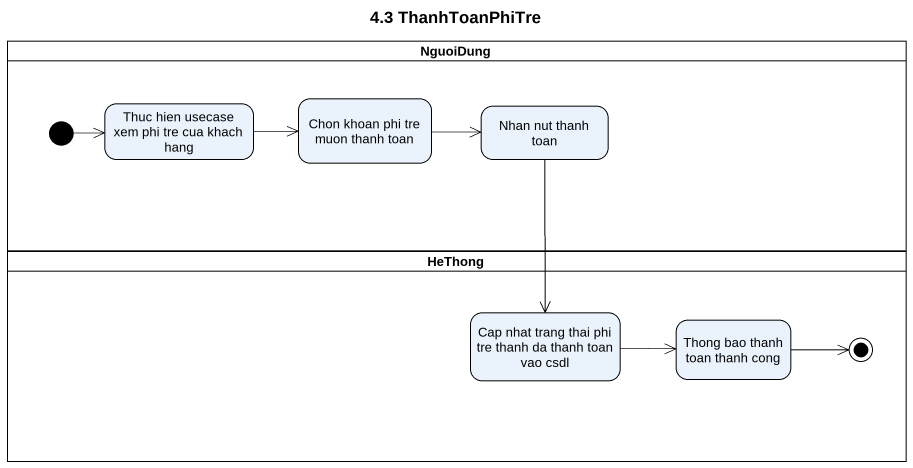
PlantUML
@startuml
title 4.3 ThanhToanPhiTre
hide empty description
state NguoiDung <<partition>> {
  state "Thuc hien usecase xem phi tre cua khach hang" as Thuc_hien_usecase_xem_phi
  state "Chon khoan phi tre muon thanh toan" as Chon_khoan_phi_tre_muon
  state "Nhan nut thanh toan" as Nhan_nut_thanh_toan
  [*] -right-> Thuc_hien_usecase_xem_phi
}
state HeThong <<partition>> {
  state "Cap nhat trang thai phi tre thanh da thanh toan vao csdl" as Cap_nhat_trang_thai_phi_tre
  state "Thong bao thanh toan thanh cong" as Thong_bao_thanh_toan_thanh
  Thong_bao_thanh_toan_thanh -right-> [*]
}
Thuc_hien_usecase_xem_phi -right-> Chon_khoan_phi_tre_muon
Chon_khoan_phi_tre_muon -right-> Nhan_nut_thanh_toan
Nhan_nut_thanh_toan --> Cap_nhat_trang_thai_phi_tre
Cap_nhat_trang_thai_phi_tre -right-> Thong_bao_thanh_toan_thanh
@enduml
